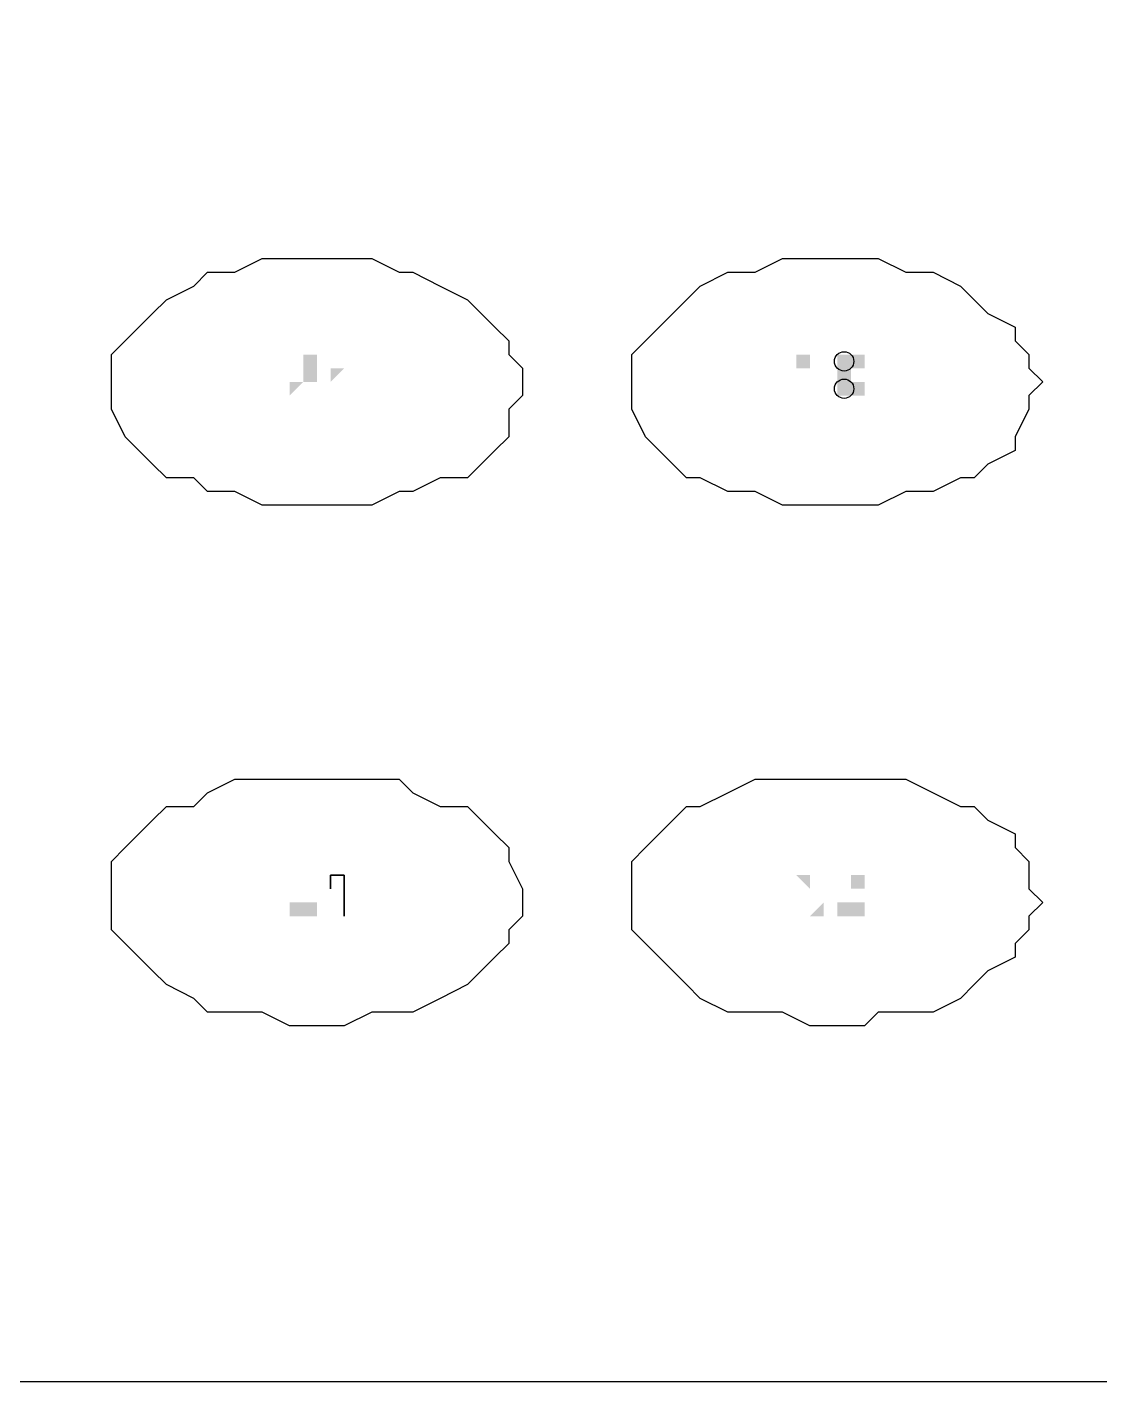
# Model space of a CAD drawing. Header units: millimetres. Extents: x -24 to 24, y -4.4 to 3.5.
# Drawn here: x 14.912 to 15.955, y -4.446 to -3.129 of the extents above; entities that cross this region are included whole.
import ezdxf

# ---------------------------------------------------------------- set-up
doc = ezdxf.new("R2010")
doc.units = ezdxf.units.MM

msp = doc.modelspace()

# ---------------------------------------------------------------- hatches: boundary and pattern name
for points in [[(15.1937, -3.4873), (15.1671, -3.4873), (15.1671, -3.4873), (15.1671, -3.4873), (15.1671, -3.4873), (15.1671, -3.4873), (15.1671, -3.4873), (15.1671, -3.4873), (15.1671, -3.4873), (15.1671, -3.4873), (15.1671, -3.4873), (15.1671, -3.4873), (15.1671, -3.4873), (15.1671, -3.4873), (15.1671, -3.4873), (15.1671, -3.4873), (15.1671, -3.4873), (15.1671, -3.4873), (15.1671, -3.4873), (15.1671, -3.4873), (15.1671, -3.4873), (15.1671, -3.4873), (15.1671, -3.474), (15.1671, -3.474), (15.1671, -3.474), (15.1671, -3.474), (15.1671, -3.474), (15.1671, -3.474), (15.1671, -3.474), (15.1671, -3.474), (15.1671, -3.474), (15.1671, -3.474), (15.1671, -3.474), (15.1671, -3.474), (15.1671, -3.474), (15.1671, -3.474), (15.1804, -3.474), (15.1804, -3.474), (15.1804, -3.474), (15.1804, -3.474), (15.1804, -3.474), (15.1804, -3.474), (15.1804, -3.474), (15.1804, -3.474), (15.1804, -3.474), (15.1804, -3.474), (15.1804, -3.474), (15.1804, -3.474), (15.1804, -3.474), (15.1804, -3.474), (15.1804, -3.474), (15.1804, -3.474), (15.1804, -3.474), (15.1804, -3.474), (15.1804, -3.4607), (15.1804, -3.4607), (15.1804, -3.4607), (15.1804, -3.4607), (15.1804, -3.4607), (15.1804, -3.4607), (15.1804, -3.4607), (15.1804, -3.4607), (15.1804, -3.4607), (15.1804, -3.4607), (15.1804, -3.4607), (15.1804, -3.4607), (15.1804, -3.4607), (15.1804, -3.4607), (15.1804, -3.4607), (15.1804, -3.4607), (15.1804, -3.4607), (15.1804, -3.4607), (15.1804, -3.4607), (15.1804, -3.4607), (15.1804, -3.4607), (15.1804, -3.4607), (15.1804, -3.4607), (15.1804, -3.4607), (15.1804, -3.4607), (15.1804, -3.4607), (15.1804, -3.4607), (15.1804, -3.4607), (15.1804, -3.4607), (15.1804, -3.4474), (15.1804, -3.4474), (15.1804, -3.4474), (15.1804, -3.4474), (15.1804, -3.4474), (15.1804, -3.4474), (15.1804, -3.4474), (15.1804, -3.4474), (15.1804, -3.4474), (15.1804, -3.4474), (15.1804, -3.4474), (15.1804, -3.4474), (15.1804, -3.4474), (15.1804, -3.4474), (15.1804, -3.4474), (15.1804, -3.4474), (15.1671, -3.4474), (15.1671, -3.4474), (15.1671, -3.4474), (15.1671, -3.4474), (15.1671, -3.4474), (15.1671, -3.4607), (15.1671, -3.4607), (15.1671, -3.4607), (15.1671, -3.4607), (15.1671, -3.4607), (15.1671, -3.4607), (15.1671, -3.4607), (15.1671, -3.4607), (15.1671, -3.4607), (15.1671, -3.4607), (15.1671, -3.4607), (15.1671, -3.4607), (15.1671, -3.4607), (15.1671, -3.4607), (15.1671, -3.4607), (15.1671, -3.4607), (15.1671, -3.4607), (15.1671, -3.4607), (15.1671, -3.4607), (15.1671, -3.4607), (15.1671, -3.4607), (15.1671, -3.4607), (15.1671, -3.4607), (15.1671, -3.4607), (15.1671, -3.4607), (15.1671, -3.4474), (15.1671, -3.4474), (15.1671, -3.4474), (15.1671, -3.4474), (15.1671, -3.4474), (15.1671, -3.4474), (15.1671, -3.4474), (15.1671, -3.4474), (15.1671, -3.4474), (15.1671, -3.4474), (15.1671, -3.4474), (15.1671, -3.4474), (15.1671, -3.4474), (15.1671, -3.4474), (15.1671, -3.4474), (15.1671, -3.4474), (15.1671, -3.4474), (15.1671, -3.4474), (15.1671, -3.4474), (15.1804, -3.4474), (15.1804, -3.4474), (15.1804, -3.4474), (15.1804, -3.4474), (15.1804, -3.4474), (15.1804, -3.4474), (15.1804, -3.4474), (15.1804, -3.4474), (15.1804, -3.4474), (15.1804, -3.4474), (15.1804, -3.4474), (15.1804, -3.4474), (15.1804, -3.4474), (15.1804, -3.4474), (15.1804, -3.4474), (15.1804, -3.4474), (15.1804, -3.4474), (15.1804, -3.4474), (15.1804, -3.4474), (15.1804, -3.4474), (15.1804, -3.4474), (15.1804, -3.4474), (15.1804, -3.4474), (15.1804, -3.4474), (15.1804, -3.4474), (15.1804, -3.4474), (15.1937, -3.4474), (15.1937, -3.4474), (15.1937, -3.4474), (15.1937, -3.4474), (15.1937, -3.4474), (15.1937, -3.4607), (15.1937, -3.4607), (15.1937, -3.4607), (15.1937, -3.4607), (15.1937, -3.4607), (15.1937, -3.4607), (15.1937, -3.4607), (15.1937, -3.4607), (15.1937, -3.4607), (15.1937, -3.4607), (15.1937, -3.4607), (15.1937, -3.4607), (15.1937, -3.4607), (15.1937, -3.4607), (15.1937, -3.4607), (15.1937, -3.4607), (15.1937, -3.4607), (15.1937, -3.4607), (15.1937, -3.4607), (15.1937, -3.4607), (15.1937, -3.4607), (15.1937, -3.4607), (15.1937, -3.4607), (15.1937, -3.4607), (15.1937, -3.4607), (15.1937, -3.474), (15.1937, -3.474), (15.1937, -3.474), (15.1804, -3.474), (15.1804, -3.474), (15.1804, -3.474), (15.1804, -3.474), (15.1804, -3.474), (15.1804, -3.474), (15.1804, -3.474), (15.1804, -3.474), (15.1804, -3.474), (15.1804, -3.474), (15.1804, -3.474), (15.1804, -3.474), (15.1804, -3.474), (15.1804, -3.474), (15.1804, -3.474), (15.1804, -3.474), (15.1804, -3.474), (15.1804, -3.474), (15.1804, -3.474), (15.1804, -3.474), (15.1804, -3.474), (15.1804, -3.474), (15.1804, -3.474), (15.1804, -3.474), (15.1804, -3.474), (15.1804, -3.474), (15.1804, -3.474), (15.1804, -3.474), (15.1804, -3.474), (15.1804, -3.474), (15.1671, -3.4873), (15.1671, -3.4873), (15.1671, -3.4873), (15.1671, -3.4873), (15.1671, -3.4873), (15.1671, -3.4873), (15.1671, -3.4873), (15.1671, -3.4873), (15.1671, -3.4873), (15.1671, -3.4873), (15.1671, -3.4873), (15.1671, -3.4873), (15.1937, -3.4873)], [(15.2203, -3.4474), (15.2203, -3.4474), (15.2203, -3.4474), (15.2203, -3.4474), (15.2203, -3.4607), (15.2203, -3.4607), (15.2203, -3.4607), (15.2203, -3.4607), (15.2203, -3.4607), (15.2203, -3.4607), (15.2203, -3.4607), (15.2203, -3.4607), (15.2203, -3.4607), (15.2203, -3.4607), (15.2203, -3.4607), (15.2203, -3.4607), (15.2203, -3.4607), (15.2203, -3.4607), (15.2203, -3.4607), (15.2203, -3.4607), (15.2203, -3.4607), (15.2203, -3.4607), (15.2203, -3.4607), (15.2203, -3.4607), (15.2203, -3.4607), (15.2203, -3.4607), (15.2203, -3.4607), (15.2203, -3.4607), (15.2203, -3.4607), (15.2203, -3.4607), (15.2203, -3.4607), (15.207, -3.474), (15.207, -3.474), (15.207, -3.474), (15.207, -3.474), (15.207, -3.474), (15.207, -3.474), (15.207, -3.474), (15.207, -3.474), (15.207, -3.474), (15.207, -3.474), (15.207, -3.474), (15.207, -3.474), (15.207, -3.474), (15.207, -3.474), (15.207, -3.474), (15.207, -3.474), (15.207, -3.474), (15.207, -3.474), (15.207, -3.474), (15.207, -3.474), (15.207, -3.474), (15.207, -3.474), (15.207, -3.474), (15.207, -3.474), (15.207, -3.4873), (15.207, -3.4873), (15.207, -3.4873), (15.207, -3.4873), (15.207, -3.4873), (15.207, -3.4873), (15.207, -3.4873), (15.207, -3.4873), (15.207, -3.4873), (15.207, -3.4873), (15.207, -3.4873), (15.207, -3.4873), (15.207, -3.4873), (15.207, -3.4873), (15.207, -3.4873), (15.207, -3.4873), (15.207, -3.4873), (15.207, -3.4873), (15.207, -3.4873), (15.207, -3.4873), (15.207, -3.4873), (15.207, -3.4873), (15.207, -3.4873), (15.207, -3.4873), (15.207, -3.4873), (15.207, -3.4873), (15.207, -3.4873), (15.207, -3.4873), (15.207, -3.4873), (15.207, -3.4873), (15.207, -3.4873), (15.207, -3.4873), (15.207, -3.4873), (15.207, -3.4873), (15.207, -3.4873), (15.207, -3.474), (15.207, -3.474), (15.207, -3.474), (15.207, -3.474), (15.207, -3.474), (15.207, -3.474), (15.207, -3.474), (15.207, -3.474), (15.207, -3.474), (15.207, -3.474), (15.207, -3.474), (15.207, -3.474), (15.207, -3.474), (15.207, -3.474), (15.207, -3.474), (15.207, -3.474), (15.207, -3.474), (15.207, -3.474), (15.207, -3.474), (15.207, -3.474), (15.207, -3.474), (15.207, -3.474), (15.207, -3.4607), (15.207, -3.4607), (15.207, -3.4607), (15.207, -3.4607), (15.207, -3.4607), (15.207, -3.4607), (15.207, -3.4607), (15.207, -3.4607), (15.207, -3.4607), (15.207, -3.4607), (15.207, -3.4607), (15.207, -3.4607), (15.207, -3.4607), (15.207, -3.4607), (15.207, -3.4607), (15.207, -3.4607), (15.207, -3.4607), (15.207, -3.4607), (15.207, -3.4607), (15.2203, -3.4607), (15.2203, -3.4607), (15.2203, -3.4607), (15.2203, -3.4607), (15.2203, -3.4607), (15.2203, -3.4607), (15.2203, -3.4607), (15.2203, -3.4607), (15.2203, -3.4474), (15.2203, -3.4474), (15.1937, -3.4474), (15.1937, -3.4474), (15.2203, -3.4474)], [(15.6862, -3.4873), (15.6596, -3.4873), (15.6596, -3.4873), (15.6596, -3.4873), (15.6596, -3.4873), (15.6596, -3.4873), (15.6596, -3.4873), (15.6596, -3.4873), (15.6596, -3.4873), (15.6596, -3.4873), (15.6596, -3.4873), (15.6596, -3.4873), (15.6596, -3.4873), (15.6596, -3.4873), (15.6596, -3.4873), (15.6596, -3.4873), (15.6596, -3.4873), (15.6596, -3.4873), (15.6596, -3.4873), (15.6729, -3.4873), (15.6729, -3.4873), (15.6729, -3.4873), (15.6729, -3.474), (15.6729, -3.474), (15.6729, -3.474), (15.6729, -3.474), (15.6729, -3.474), (15.6729, -3.474), (15.6729, -3.474), (15.6729, -3.474), (15.6729, -3.474), (15.6729, -3.474), (15.6729, -3.474), (15.6729, -3.474), (15.6729, -3.474), (15.6729, -3.474), (15.6729, -3.474), (15.6729, -3.474), (15.6729, -3.474), (15.6729, -3.474), (15.6729, -3.474), (15.6729, -3.474), (15.6729, -3.474), (15.6729, -3.474), (15.6729, -3.474), (15.6729, -3.474), (15.6729, -3.474), (15.6729, -3.474), (15.6729, -3.474), (15.6862, -3.474), (15.6862, -3.474), (15.6862, -3.474), (15.6862, -3.474), (15.6862, -3.474), (15.6862, -3.4607), (15.6862, -3.4607), (15.6862, -3.4607), (15.6862, -3.4607), (15.6862, -3.4607), (15.6862, -3.4607), (15.6862, -3.4607), (15.6862, -3.4607), (15.6862, -3.4607), (15.6862, -3.4607), (15.6862, -3.4607), (15.6862, -3.4607), (15.6862, -3.4607), (15.6862, -3.4607), (15.6862, -3.4607), (15.6862, -3.4607), (15.6862, -3.4607), (15.6862, -3.4607), (15.6862, -3.4607), (15.6862, -3.4607), (15.6862, -3.4607), (15.6862, -3.4607), (15.6862, -3.4607), (15.6862, -3.4607), (15.6862, -3.4607), (15.6862, -3.4607), (15.6862, -3.4607), (15.6862, -3.4607), (15.6862, -3.4607), (15.6862, -3.4474), (15.6862, -3.4474), (15.6862, -3.4474), (15.6862, -3.4474), (15.6862, -3.4474), (15.6862, -3.4474), (15.6862, -3.4474), (15.6729, -3.4474), (15.6729, -3.4474), (15.6729, -3.4474), (15.6729, -3.4474), (15.6729, -3.4474), (15.6729, -3.4474), (15.6729, -3.4474), (15.6729, -3.4474), (15.6729, -3.4474), (15.6729, -3.4474), (15.6729, -3.4474), (15.6729, -3.4474), (15.6729, -3.4474), (15.6729, -3.4474), (15.6729, -3.4607), (15.6729, -3.4607), (15.6729, -3.4607), (15.6729, -3.4607), (15.6729, -3.4607), (15.6729, -3.4607), (15.6729, -3.4607), (15.6729, -3.4607), (15.6729, -3.4607), (15.6729, -3.4607), (15.6729, -3.4607), (15.6729, -3.4607), (15.6729, -3.4607), (15.6729, -3.4607), (15.6596, -3.4607), (15.6596, -3.4607), (15.6596, -3.4607), (15.6596, -3.4607), (15.6596, -3.4607), (15.6596, -3.4607), (15.6596, -3.4607), (15.6596, -3.4607), (15.6596, -3.4607), (15.6596, -3.4607), (15.6596, -3.4607), (15.6596, -3.4474), (15.6596, -3.4474), (15.6729, -3.4474), (15.6729, -3.4474), (15.6729, -3.4474), (15.6729, -3.4474), (15.6729, -3.4474), (15.6729, -3.4474), (15.6729, -3.4474), (15.6729, -3.4474), (15.6729, -3.4474), (15.6729, -3.4474), (15.6729, -3.4474), (15.6729, -3.4474), (15.6729, -3.4474), (15.6729, -3.4474), (15.6729, -3.4474), (15.6729, -3.4474), (15.6729, -3.4474), (15.6729, -3.4474), (15.6729, -3.4474), (15.6729, -3.4474), (15.6729, -3.4474), (15.6729, -3.4474), (15.6729, -3.4474), (15.6729, -3.4474), (15.6729, -3.4474), (15.6729, -3.4474), (15.6729, -3.4474), (15.6862, -3.4474), (15.6862, -3.4474), (15.6862, -3.4474), (15.6862, -3.4474), (15.6862, -3.4474), (15.6862, -3.4474), (15.6862, -3.4474), (15.6862, -3.4474), (15.6862, -3.4474), (15.6862, -3.4474), (15.6862, -3.4474), (15.6862, -3.4474), (15.6862, -3.4474), (15.6862, -3.4474), (15.6862, -3.4474), (15.6862, -3.4474), (15.6862, -3.4474), (15.6862, -3.4474), (15.6862, -3.4474), (15.6862, -3.4474), (15.6862, -3.4474), (15.6862, -3.4607), (15.6862, -3.4607), (15.6862, -3.4607), (15.6862, -3.4607), (15.6862, -3.4607), (15.6862, -3.4607), (15.6862, -3.4607), (15.6862, -3.4607), (15.6862, -3.4607), (15.6862, -3.4607), (15.6862, -3.4607), (15.6862, -3.4607), (15.6862, -3.4607), (15.6862, -3.4607), (15.6862, -3.4607), (15.6862, -3.4607), (15.6862, -3.4607), (15.6862, -3.4607), (15.6862, -3.4607), (15.6862, -3.4607), (15.6862, -3.4607), (15.6862, -3.4607), (15.6862, -3.4607), (15.6862, -3.4607), (15.6862, -3.4607), (15.6862, -3.474), (15.6862, -3.474), (15.6862, -3.474), (15.6862, -3.474), (15.6862, -3.474), (15.6862, -3.474), (15.6862, -3.474), (15.6862, -3.474), (15.6862, -3.474), (15.6862, -3.474), (15.6862, -3.474), (15.6862, -3.474), (15.6862, -3.474), (15.6862, -3.474), (15.6862, -3.474), (15.6862, -3.474), (15.6862, -3.474), (15.6862, -3.474), (15.6862, -3.474), (15.6862, -3.474), (15.6862, -3.474), (15.6862, -3.474), (15.6862, -3.474), (15.6729, -3.474), (15.6729, -3.474), (15.6729, -3.474), (15.6729, -3.474), (15.6729, -3.474), (15.6729, -3.474), (15.6729, -3.474), (15.6729, -3.474), (15.6729, -3.474), (15.6729, -3.474), (15.6729, -3.4873), (15.6729, -3.4873), (15.6729, -3.4873), (15.6729, -3.4873), (15.6729, -3.4873), (15.6729, -3.4873), (15.6729, -3.4873), (15.6729, -3.4873), (15.6729, -3.4873), (15.6729, -3.4873), (15.6729, -3.4873), (15.6729, -3.4873), (15.6862, -3.4873)], [(15.7128, -3.474), (15.7128, -3.474), (15.7128, -3.474), (15.7128, -3.474), (15.7128, -3.474), (15.7128, -3.474), (15.7128, -3.474), (15.7261, -3.474), (15.7261, -3.474), (15.7261, -3.474), (15.7261, -3.474), (15.7261, -3.474), (15.7261, -3.474), (15.7261, -3.474), (15.7261, -3.474), (15.7261, -3.474), (15.7261, -3.474), (15.7261, -3.474), (15.7261, -3.474), (15.7261, -3.474), (15.7261, -3.474), (15.7261, -3.474), (15.7261, -3.474), (15.7261, -3.474), (15.7261, -3.474), (15.7261, -3.474), (15.7261, -3.474), (15.7261, -3.474), (15.7261, -3.474), (15.7261, -3.474), (15.7261, -3.474), (15.7261, -3.474), (15.7261, -3.4873), (15.7261, -3.4873), (15.7261, -3.4873), (15.7261, -3.4873), (15.7261, -3.4873), (15.7261, -3.4873), (15.7261, -3.4873), (15.7261, -3.4873), (15.7261, -3.4873), (15.7261, -3.4873), (15.7261, -3.4873), (15.7261, -3.4873), (15.7261, -3.4873), (15.7261, -3.4873), (15.7261, -3.4873), (15.7128, -3.4873), (15.7128, -3.4873), (15.7128, -3.4873), (15.7128, -3.4873), (15.7128, -3.4873), (15.7128, -3.4873), (15.7128, -3.4873), (15.7128, -3.4873), (15.7128, -3.4873), (15.7128, -3.4873), (15.7128, -3.4873), (15.7128, -3.4873), (15.7128, -3.4873), (15.7128, -3.4873), (15.7128, -3.4873), (15.7128, -3.4873), (15.7128, -3.4873), (15.7128, -3.4873), (15.7128, -3.4873), (15.7128, -3.4873), (15.7128, -3.4873), (15.7128, -3.4873), (15.7128, -3.4873), (15.7128, -3.4873), (15.6995, -3.4873), (15.6995, -3.4873), (15.6995, -3.4873), (15.6995, -3.4873), (15.6995, -3.4873), (15.6995, -3.4873), (15.6995, -3.4873), (15.6995, -3.4873), (15.6995, -3.4873), (15.6995, -3.4873), (15.6995, -3.4873), (15.6995, -3.4873), (15.6995, -3.4873), (15.6995, -3.4873), (15.6995, -3.4873), (15.6995, -3.4873), (15.6995, -3.4873), (15.6995, -3.4873), (15.6995, -3.4873), (15.6995, -3.4873), (15.6995, -3.4873), (15.6995, -3.4873), (15.6995, -3.4873), (15.6995, -3.4873), (15.6995, -3.4873), (15.6995, -3.4873), (15.6995, -3.474), (15.6995, -3.474), (15.6995, -3.474), (15.6995, -3.474), (15.6995, -3.474), (15.6995, -3.474), (15.6995, -3.474), (15.6995, -3.474), (15.6995, -3.474), (15.6995, -3.474), (15.6995, -3.474), (15.6995, -3.474), (15.6995, -3.474), (15.6995, -3.474), (15.6995, -3.474), (15.6995, -3.474), (15.6995, -3.474), (15.6995, -3.474), (15.6995, -3.474), (15.6995, -3.474), (15.6995, -3.474), (15.6995, -3.474), (15.6995, -3.474), (15.6995, -3.474), (15.6995, -3.474), (15.6995, -3.474), (15.6995, -3.474), (15.6995, -3.474), (15.6995, -3.474), (15.6995, -3.474), (15.6995, -3.474), (15.6995, -3.4607), (15.6995, -3.4607), (15.6995, -3.4607), (15.6995, -3.4607), (15.6995, -3.4607), (15.6995, -3.4607), (15.6995, -3.4607), (15.6995, -3.4607), (15.6995, -3.4607), (15.6995, -3.4607), (15.6995, -3.4607), (15.6995, -3.4607), (15.6995, -3.4607), (15.6995, -3.4607), (15.6995, -3.4607), (15.6995, -3.4607), (15.6995, -3.4607), (15.6995, -3.4607), (15.6995, -3.4607), (15.6995, -3.4607), (15.6995, -3.4607), (15.6995, -3.4607), (15.6995, -3.4607), (15.6995, -3.4607), (15.6995, -3.4607), (15.6995, -3.4607), (15.6995, -3.4607), (15.6995, -3.4607), (15.6995, -3.4607), (15.6995, -3.4607), (15.6995, -3.4474), (15.6995, -3.4474), (15.6995, -3.4474), (15.6995, -3.4474), (15.6995, -3.4474), (15.6995, -3.4474), (15.6995, -3.4474), (15.6995, -3.4474), (15.6995, -3.4474), (15.6995, -3.4474), (15.6995, -3.4474), (15.6995, -3.4474), (15.6995, -3.4474), (15.6995, -3.4474), (15.6995, -3.4474), (15.6995, -3.4474), (15.6995, -3.4474), (15.6995, -3.4474), (15.7128, -3.4474), (15.7128, -3.4474), (15.7128, -3.4474), (15.7128, -3.4474), (15.7128, -3.4474), (15.7128, -3.4474), (15.7128, -3.4474), (15.7128, -3.4474), (15.7128, -3.4474), (15.7128, -3.4474), (15.7128, -3.4474), (15.7128, -3.4474), (15.7128, -3.4474), (15.7128, -3.4474), (15.7128, -3.4474), (15.7128, -3.4474), (15.7128, -3.4474), (15.7128, -3.4474), (15.7128, -3.4474), (15.7128, -3.4474), (15.7128, -3.4474), (15.7128, -3.4474), (15.7128, -3.4474), (15.7128, -3.4474), (15.7128, -3.4474), (15.7261, -3.4474), (15.7261, -3.4474), (15.7261, -3.4474), (15.7261, -3.4474), (15.7261, -3.4474), (15.7261, -3.4607), (15.7261, -3.4607), (15.7261, -3.4607), (15.7261, -3.4607), (15.7261, -3.4607), (15.7261, -3.4607), (15.7261, -3.4607), (15.7261, -3.4607), (15.7261, -3.4607), (15.7261, -3.4607), (15.7261, -3.4607), (15.7261, -3.4607), (15.7261, -3.4607), (15.7261, -3.4607), (15.7261, -3.4607), (15.7261, -3.4607), (15.7261, -3.4607), (15.7261, -3.4607), (15.7261, -3.4607), (15.7261, -3.4607), (15.7261, -3.4607), (15.7261, -3.4607), (15.7261, -3.4607), (15.7128, -3.4607), (15.7128, -3.4607), (15.7128, -3.4607), (15.7128, -3.4607), (15.7128, -3.4607), (15.7128, -3.4607), (15.7128, -3.4607), (15.7128, -3.4607)], [(15.1804, -3.9665), (15.1937, -3.9665), (15.1937, -3.9665), (15.1937, -3.9665), (15.1937, -3.9665), (15.1937, -3.9665), (15.1937, -3.9665), (15.1937, -3.9665), (15.1937, -3.9665), (15.1937, -3.9665), (15.1937, -3.9665), (15.1937, -3.9665), (15.1937, -3.9665), (15.1937, -3.9665), (15.1937, -3.9665), (15.1937, -3.9665), (15.1937, -3.9665), (15.1937, -3.9798), (15.1937, -3.9798), (15.1937, -3.9798), (15.1937, -3.9798), (15.1937, -3.9798), (15.1937, -3.9798), (15.1937, -3.9798), (15.1937, -3.9798), (15.1937, -3.9798), (15.1937, -3.9798), (15.1937, -3.9798), (15.1937, -3.9798), (15.1937, -3.9798), (15.1937, -3.9798), (15.1937, -3.9798), (15.1937, -3.9798), (15.1937, -3.9798), (15.1937, -3.9798), (15.1937, -3.9798), (15.1937, -3.9798), (15.1937, -3.9798), (15.1937, -3.9798), (15.1937, -3.9798), (15.1937, -3.9798), (15.1937, -3.9798), (15.1937, -3.9931), (15.1937, -3.9931), (15.1937, -3.9931), (15.1937, -3.9931), (15.1937, -3.9931), (15.1937, -3.9931), (15.1937, -3.9931), (15.1937, -3.9931), (15.1937, -3.9931), (15.1937, -3.9931), (15.1804, -3.9931), (15.1804, -3.9931), (15.1804, -3.9931), (15.1804, -3.9931), (15.1804, -3.9931), (15.1804, -3.9931), (15.1804, -3.9931), (15.1804, -3.9931), (15.1804, -3.9931), (15.1804, -3.9931), (15.1804, -3.9931), (15.1804, -3.9931), (15.1804, -3.9931), (15.1804, -3.9931), (15.1804, -3.9931), (15.1804, -3.9931), (15.1804, -3.9931), (15.1804, -3.9931), (15.1804, -3.9931), (15.1804, -3.9931), (15.1804, -3.9931), (15.1804, -3.9931), (15.1804, -3.9931), (15.1671, -3.9931), (15.1671, -3.9931), (15.1671, -3.9931), (15.1671, -3.9931), (15.1671, -3.9931), (15.1671, -3.9931), (15.1671, -3.9931), (15.1671, -3.9931), (15.1671, -3.9931), (15.1671, -3.9931), (15.1671, -3.9798), (15.1671, -3.9798), (15.1671, -3.9798), (15.1671, -3.9798), (15.1671, -3.9798), (15.1671, -3.9798), (15.1671, -3.9798), (15.1671, -3.9798), (15.1671, -3.9798), (15.1671, -3.9798), (15.1671, -3.9798), (15.1671, -3.9798), (15.1671, -3.9798), (15.1671, -3.9798), (15.1671, -3.9798), (15.1671, -3.9798), (15.1671, -3.9798), (15.1671, -3.9798), (15.1671, -3.9798), (15.1671, -3.9798), (15.1671, -3.9798), (15.1671, -3.9798), (15.1804, -3.9798), (15.1804, -3.9798), (15.1804, -3.9798), (15.1804, -3.9798), (15.1804, -3.9798), (15.1804, -3.9798), (15.1804, -3.9798), (15.1804, -3.9798), (15.1804, -3.9798), (15.1804, -3.9798), (15.1804, -3.9931), (15.1804, -3.9931), (15.1804, -3.9931), (15.1804, -3.9931), (15.1804, -3.9931), (15.1804, -3.9931), (15.1804, -3.9931), (15.1804, -3.9931), (15.1804, -3.9931), (15.1804, -3.9931), (15.1804, -3.9798), (15.1804, -3.9798), (15.1804, -3.9798), (15.1804, -3.9798), (15.1804, -3.9798), (15.1804, -3.9798), (15.1804, -3.9798), (15.1804, -3.9798), (15.1804, -3.9798), (15.1937, -3.9798), (15.1937, -3.9798), (15.1937, -3.9798), (15.1937, -3.9798), (15.1937, -3.9798), (15.1937, -3.9798), (15.1937, -3.9798), (15.1937, -3.9798), (15.1937, -3.9798), (15.1937, -3.9798), (15.1937, -3.9798), (15.1937, -3.9798), (15.1937, -3.9798), (15.1937, -3.9798), (15.1937, -3.9798), (15.1937, -3.9798), (15.1937, -3.9798), (15.1937, -3.9798), (15.1937, -3.9798), (15.1937, -3.9798), (15.1937, -3.9665), (15.1804, -3.9665), (15.1804, -3.9665), (15.1804, -3.9665), (15.1804, -3.9665), (15.1804, -3.9665), (15.1804, -3.9665), (15.1804, -3.9665), (15.1804, -3.9665), (15.1804, -3.9665), (15.1804, -3.9665), (15.1804, -3.9665), (15.1804, -3.9665), (15.1804, -3.9665), (15.1804, -3.9665), (15.1804, -3.9665), (15.1804, -3.9665), (15.1804, -3.9665), (15.1804, -3.9665), (15.1804, -3.9665), (15.1804, -3.9665), (15.1804, -3.9665), (15.1804, -3.9665), (15.1804, -3.9665), (15.1804, -3.9665), (15.1804, -3.9665), (15.1804, -3.9665), (15.1804, -3.9665), (15.1804, -3.9665), (15.1804, -3.9665), (15.1804, -3.9665), (15.1804, -3.9665), (15.1804, -3.9665), (15.1804, -3.9665), (15.1804, -3.9665), (15.1804, -3.9665), (15.1804, -3.9665), (15.1804, -3.9665), (15.1804, -3.9665), (15.1804, -3.9665), (15.1804, -3.9665), (15.1804, -3.9665), (15.1804, -3.9665), (15.1937, -3.9665), (15.1937, -3.9665), (15.1937, -3.9532), (15.1937, -3.9532), (15.1937, -3.9532), (15.1937, -3.9532), (15.1804, -3.9532), (15.1804, -3.9532), (15.1804, -3.9532), (15.1804, -3.9532), (15.1804, -3.9532), (15.1804, -3.9532), (15.1804, -3.9532), (15.1804, -3.9532), (15.1804, -3.9532), (15.1804, -3.9532), (15.1804, -3.9532), (15.1804, -3.9532), (15.1804, -3.9532), (15.1804, -3.9532), (15.1804, -3.9532), (15.1804, -3.9532), (15.1804, -3.9532), (15.1804, -3.9532), (15.1804, -3.9532), (15.1804, -3.9532), (15.1804, -3.9532), (15.1804, -3.9532), (15.1804, -3.9532), (15.1804, -3.9532), (15.1804, -3.9532), (15.1804, -3.9532), (15.1804, -3.9532), (15.1804, -3.9532), (15.1804, -3.9532), (15.1804, -3.9532), (15.1804, -3.9532), (15.1804, -3.9532), (15.1671, -3.9532), (15.1671, -3.9532), (15.1671, -3.9532), (15.1671, -3.9532), (15.1671, -3.9532), (15.1671, -3.9665), (15.1671, -3.9532), (15.1671, -3.9532), (15.1671, -3.9532), (15.1671, -3.9532), (15.1671, -3.9532), (15.1671, -3.9532), (15.1671, -3.9532), (15.1671, -3.9532), (15.1671, -3.9532), (15.1671, -3.9532), (15.1671, -3.9532), (15.1671, -3.9532), (15.1671, -3.9532), (15.1671, -3.9532), (15.1671, -3.9532), (15.1671, -3.9532), (15.1671, -3.9532), (15.1671, -3.9532), (15.1671, -3.9532), (15.1671, -3.9532), (15.1671, -3.9532), (15.1804, -3.9532), (15.1804, -3.9532), (15.1804, -3.9532), (15.1804, -3.9532), (15.1804, -3.9532), (15.1804, -3.9532), (15.1804, -3.9532), (15.1804, -3.9532), (15.1804, -3.9532), (15.1804, -3.9532), (15.1804, -3.9532), (15.1804, -3.9532), (15.1804, -3.9532), (15.1804, -3.9532), (15.1804, -3.9532), (15.1804, -3.9532), (15.1804, -3.9532), (15.1804, -3.9532), (15.1804, -3.9532), (15.1804, -3.9532), (15.1804, -3.9532), (15.1804, -3.9532), (15.1804, -3.9532), (15.1804, -3.9532), (15.1804, -3.9532), (15.1937, -3.9532), (15.1937, -3.9532), (15.1937, -3.9532), (15.1937, -3.9532), (15.1937, -3.9532), (15.1937, -3.9532), (15.1937, -3.9532), (15.1937, -3.9532), (15.1937, -3.9532), (15.1937, -3.9532), (15.1937, -3.9532), (15.1937, -3.9532), (15.1937, -3.9532), (15.1937, -3.9532), (15.1937, -3.9532), (15.1937, -3.9532), (15.1937, -3.9532), (15.1937, -3.9532), (15.1937, -3.9532), (15.1937, -3.9532), (15.1937, -3.9532), (15.1937, -3.9532), (15.1937, -3.9665), (15.1937, -3.9665), (15.1937, -3.9665), (15.1937, -3.9665), (15.1937, -3.9665), (15.1937, -3.9665), (15.1937, -3.9665), (15.1937, -3.9665), (15.1937, -3.9665), (15.1937, -3.9665), (15.1937, -3.9665), (15.1937, -3.9665), (15.1937, -3.9665), (15.1937, -3.9665), (15.1937, -3.9665), (15.1937, -3.9665), (15.1937, -3.9665), (15.1804, -3.9665), (15.1804, -3.9665)], [(15.6862, -3.9665), (15.6862, -3.9665), (15.6862, -3.9665), (15.6862, -3.9665), (15.6862, -3.9665), (15.6862, -3.9665), (15.6862, -3.9665), (15.6862, -3.9665), (15.6862, -3.9665), (15.6862, -3.9665), (15.6862, -3.9665), (15.6862, -3.9665), (15.6862, -3.9665), (15.6862, -3.9665), (15.6862, -3.9665), (15.6862, -3.9665), (15.6862, -3.9665), (15.6862, -3.9798), (15.6862, -3.9798), (15.6862, -3.9798), (15.6862, -3.9798), (15.6862, -3.9798), (15.6862, -3.9798), (15.6862, -3.9798), (15.6862, -3.9798), (15.6862, -3.9798), (15.6862, -3.9798), (15.6862, -3.9798), (15.6862, -3.9798), (15.6862, -3.9798), (15.6862, -3.9798), (15.6862, -3.9798), (15.6862, -3.9798), (15.6862, -3.9798), (15.6862, -3.9798), (15.6862, -3.9798), (15.6862, -3.9798), (15.6862, -3.9798), (15.6862, -3.9798), (15.6862, -3.9798), (15.6862, -3.9798), (15.6862, -3.9798), (15.6862, -3.9931), (15.6862, -3.9931), (15.6862, -3.9931), (15.6862, -3.9931), (15.6862, -3.9931), (15.6862, -3.9931), (15.6862, -3.9931), (15.6862, -3.9931), (15.6862, -3.9931), (15.6862, -3.9931), (15.6862, -3.9931), (15.6862, -3.9931), (15.6862, -3.9931), (15.6862, -3.9931), (15.6862, -3.9931), (15.6862, -3.9931), (15.6862, -3.9931), (15.6729, -3.9931), (15.6729, -3.9931), (15.6729, -3.9931), (15.6729, -3.9931), (15.6729, -3.9931), (15.6729, -3.9931), (15.6729, -3.9931), (15.6729, -3.9931), (15.6729, -3.9931), (15.6729, -3.9931), (15.6729, -3.9931), (15.6729, -3.9931), (15.6729, -3.9931), (15.6729, -3.9931), (15.6729, -3.9931), (15.6729, -3.9931), (15.6729, -3.9931), (15.6729, -3.9931), (15.6729, -3.9931), (15.6729, -3.9931), (15.6729, -3.9931), (15.6729, -3.9931), (15.6729, -3.9931), (15.6729, -3.9931), (15.6729, -3.9931), (15.6729, -3.9931), (15.6729, -3.9798), (15.6596, -3.9798), (15.6596, -3.9798), (15.6596, -3.9798), (15.6596, -3.9798), (15.6596, -3.9798), (15.6596, -3.9798), (15.6596, -3.9798), (15.6596, -3.9798), (15.6596, -3.9798), (15.6596, -3.9798), (15.6596, -3.9798), (15.6596, -3.9798), (15.6596, -3.9798), (15.6729, -3.9798), (15.6729, -3.9798), (15.6729, -3.9798), (15.6729, -3.9798), (15.6729, -3.9798), (15.6729, -3.9798), (15.6729, -3.9798), (15.6729, -3.9798), (15.6729, -3.9798), (15.6729, -3.9798), (15.6729, -3.9798), (15.6729, -3.9798), (15.6729, -3.9798), (15.6729, -3.9798), (15.6729, -3.9798), (15.6729, -3.9798), (15.6729, -3.9798), (15.6729, -3.9798), (15.6729, -3.9931), (15.6729, -3.9931), (15.6729, -3.9931), (15.6729, -3.9931), (15.6729, -3.9931), (15.6729, -3.9931), (15.6729, -3.9931), (15.6729, -3.9931), (15.6729, -3.9931), (15.6729, -3.9931), (15.6862, -3.9798), (15.6862, -3.9798), (15.6862, -3.9798), (15.6862, -3.9798), (15.6862, -3.9798), (15.6862, -3.9798), (15.6862, -3.9798), (15.6862, -3.9798), (15.6862, -3.9798), (15.6862, -3.9798), (15.6862, -3.9798), (15.6862, -3.9798), (15.6862, -3.9798), (15.6862, -3.9798), (15.6862, -3.9798), (15.6862, -3.9798), (15.6862, -3.9798), (15.6862, -3.9798), (15.6862, -3.9798), (15.6862, -3.9798), (15.6862, -3.9798), (15.6862, -3.9798), (15.6862, -3.9798), (15.6862, -3.9798), (15.6862, -3.9798), (15.6862, -3.9798), (15.6862, -3.9798), (15.6862, -3.9798), (15.6862, -3.9798), (15.6862, -3.9665), (15.6862, -3.9665), (15.6862, -3.9665), (15.6862, -3.9665), (15.6862, -3.9665), (15.6862, -3.9665), (15.6862, -3.9665), (15.6862, -3.9665), (15.6862, -3.9665), (15.6862, -3.9665), (15.6729, -3.9665), (15.6729, -3.9665), (15.6729, -3.9665), (15.6729, -3.9665), (15.6729, -3.9665), (15.6729, -3.9665), (15.6729, -3.9665), (15.6729, -3.9665), (15.6729, -3.9665), (15.6729, -3.9665), (15.6729, -3.9665), (15.6729, -3.9665), (15.6729, -3.9665), (15.6729, -3.9665), (15.6729, -3.9665), (15.6729, -3.9665), (15.6729, -3.9665), (15.6729, -3.9665), (15.6729, -3.9665), (15.6729, -3.9665), (15.6729, -3.9665), (15.6729, -3.9665), (15.6862, -3.9665), (15.6862, -3.9665), (15.6862, -3.9665), (15.6862, -3.9665), (15.6862, -3.9665), (15.6862, -3.9665), (15.6862, -3.9665), (15.6862, -3.9665), (15.6862, -3.9665), (15.6862, -3.9665), (15.6862, -3.9665), (15.6862, -3.9665), (15.6862, -3.9665), (15.6862, -3.9532), (15.6862, -3.9532), (15.6862, -3.9532), (15.6862, -3.9532), (15.6862, -3.9532), (15.6862, -3.9532), (15.6862, -3.9532), (15.6862, -3.9532), (15.6862, -3.9532), (15.6862, -3.9532), (15.6862, -3.9532), (15.6862, -3.9532), (15.6862, -3.9532), (15.6862, -3.9532), (15.6862, -3.9532), (15.6862, -3.9532), (15.6729, -3.9532), (15.6729, -3.9532), (15.6729, -3.9532), (15.6729, -3.9532), (15.6729, -3.9532), (15.6729, -3.9532), (15.6729, -3.9532), (15.6729, -3.9532), (15.6729, -3.9532), (15.6729, -3.9532), (15.6729, -3.9532), (15.6729, -3.9532), (15.6729, -3.9532), (15.6729, -3.9532), (15.6729, -3.9532), (15.6729, -3.9532), (15.6729, -3.9532), (15.6729, -3.9532), (15.6729, -3.9532), (15.6729, -3.9532), (15.6729, -3.9532), (15.6729, -3.9532), (15.6729, -3.9532), (15.6729, -3.9532), (15.6729, -3.9532), (15.6729, -3.9665), (15.6596, -3.9532), (15.6596, -3.9532), (15.6596, -3.9532), (15.6596, -3.9532), (15.6596, -3.9532), (15.6596, -3.9532), (15.6596, -3.9532), (15.6596, -3.9532), (15.6596, -3.9532), (15.6596, -3.9532), (15.6729, -3.9532), (15.6729, -3.9532), (15.6729, -3.9532), (15.6729, -3.9532), (15.6729, -3.9532), (15.6729, -3.9532), (15.6729, -3.9532), (15.6729, -3.9532), (15.6729, -3.9532), (15.6729, -3.9532), (15.6729, -3.9532), (15.6729, -3.9532), (15.6729, -3.9532), (15.6729, -3.9532), (15.6729, -3.9532), (15.6729, -3.9532), (15.6729, -3.9532), (15.6729, -3.9532), (15.6729, -3.9532), (15.6729, -3.9532), (15.6729, -3.9532), (15.6729, -3.9532), (15.6729, -3.9532), (15.6729, -3.9532), (15.6729, -3.9532), (15.6729, -3.9532), (15.6729, -3.9532), (15.6729, -3.9532), (15.6862, -3.9532), (15.6862, -3.9532), (15.6862, -3.9532), (15.6862, -3.9532), (15.6862, -3.9532), (15.6862, -3.9532), (15.6862, -3.9532), (15.6862, -3.9532), (15.6862, -3.9532), (15.6862, -3.9532), (15.6862, -3.9532), (15.6862, -3.9532), (15.6862, -3.9532), (15.6862, -3.9532), (15.6862, -3.9532), (15.6862, -3.9532), (15.6862, -3.9532), (15.6862, -3.9532), (15.6862, -3.9532), (15.6862, -3.9532), (15.6862, -3.9532), (15.6862, -3.9532), (15.6862, -3.9532), (15.6862, -3.9532), (15.6862, -3.9532), (15.6862, -3.9532), (15.6862, -3.9532), (15.6862, -3.9532), (15.6862, -3.9532), (15.6862, -3.9532), (15.6862, -3.9665), (15.6862, -3.9665), (15.6862, -3.9665), (15.6862, -3.9665), (15.6862, -3.9665), (15.6862, -3.9665), (15.6862, -3.9665), (15.6862, -3.9665), (15.6862, -3.9665), (15.6862, -3.9665), (15.6862, -3.9665), (15.6862, -3.9665), (15.6862, -3.9665), (15.6862, -3.9665), (15.6862, -3.9665), (15.6862, -3.9665), (15.6862, -3.9665), (15.6862, -3.9665), (15.6862, -3.9665)], [(15.7261, -3.9931), (15.6995, -3.9931), (15.6995, -3.9931), (15.6995, -3.9931), (15.6995, -3.9931), (15.6995, -3.9931), (15.6995, -3.9931), (15.6995, -3.9931), (15.6995, -3.9931), (15.6995, -3.9798), (15.6995, -3.9798), (15.6995, -3.9798), (15.6995, -3.9798), (15.6995, -3.9798), (15.6995, -3.9798), (15.6995, -3.9798), (15.6995, -3.9798), (15.6995, -3.9798), (15.6995, -3.9798), (15.6995, -3.9798), (15.6995, -3.9798), (15.6995, -3.9798), (15.6995, -3.9798), (15.6995, -3.9798), (15.6995, -3.9798), (15.6995, -3.9798), (15.6995, -3.9798), (15.6995, -3.9798), (15.6995, -3.9798), (15.6995, -3.9798), (15.6995, -3.9798), (15.6995, -3.9798), (15.6995, -3.9798), (15.6995, -3.9798), (15.6995, -3.9798), (15.6995, -3.9798), (15.7128, -3.9798), (15.7128, -3.9798), (15.7128, -3.9798), (15.7128, -3.9798), (15.7128, -3.9798), (15.7128, -3.9665), (15.7128, -3.9665), (15.7128, -3.9665), (15.7128, -3.9665), (15.7128, -3.9665), (15.7128, -3.9665), (15.7128, -3.9665), (15.7128, -3.9665), (15.7128, -3.9665), (15.7128, -3.9665), (15.7128, -3.9665), (15.7128, -3.9665), (15.7128, -3.9665), (15.7128, -3.9665), (15.7128, -3.9665), (15.7128, -3.9665), (15.7128, -3.9665), (15.7128, -3.9665), (15.7128, -3.9665), (15.7128, -3.9665), (15.7128, -3.9665), (15.7128, -3.9665), (15.7128, -3.9665), (15.7128, -3.9665), (15.7128, -3.9665), (15.7128, -3.9665), (15.7128, -3.9665), (15.7128, -3.9665), (15.7128, -3.9665), (15.7128, -3.9665), (15.7128, -3.9532), (15.7128, -3.9532), (15.7128, -3.9532), (15.7128, -3.9532), (15.7128, -3.9532), (15.7128, -3.9532), (15.7128, -3.9532), (15.7128, -3.9532), (15.7128, -3.9532), (15.7128, -3.9532), (15.7128, -3.9532), (15.7128, -3.9532), (15.7128, -3.9532), (15.7128, -3.9532), (15.7128, -3.9532), (15.7128, -3.9532), (15.7128, -3.9532), (15.7128, -3.9532), (15.7128, -3.9532), (15.7128, -3.9532), (15.7128, -3.9532), (15.7128, -3.9532), (15.7128, -3.9532), (15.7128, -3.9532), (15.7128, -3.9532), (15.7128, -3.9532), (15.7128, -3.9532), (15.7128, -3.9532), (15.7128, -3.9532), (15.6995, -3.9532), (15.6995, -3.9532), (15.6995, -3.9532), (15.6995, -3.9532), (15.6995, -3.9532), (15.6995, -3.9532), (15.6995, -3.9532), (15.6995, -3.9532), (15.6995, -3.9532), (15.6995, -3.9532), (15.6995, -3.9532), (15.6995, -3.9532), (15.6995, -3.9532), (15.6995, -3.9532), (15.6995, -3.9532), (15.6995, -3.9665), (15.6995, -3.9665), (15.6995, -3.9665), (15.6995, -3.9665), (15.6995, -3.9532), (15.6995, -3.9532), (15.6995, -3.9532), (15.6995, -3.9532), (15.6995, -3.9532), (15.6995, -3.9532), (15.6995, -3.9532), (15.6995, -3.9532), (15.6995, -3.9532), (15.6995, -3.9532), (15.6995, -3.9532), (15.6995, -3.9532), (15.6995, -3.9532), (15.6995, -3.9532), (15.6995, -3.9532), (15.6995, -3.9532), (15.6995, -3.9532), (15.6995, -3.9532), (15.6995, -3.9532), (15.6995, -3.9532), (15.6995, -3.9532), (15.6995, -3.9532), (15.6995, -3.9532), (15.6995, -3.9532), (15.6995, -3.9532), (15.6995, -3.9532), (15.6995, -3.9532), (15.6995, -3.9532), (15.6995, -3.9532), (15.7128, -3.9532), (15.7128, -3.9532), (15.7128, -3.9532), (15.7128, -3.9532), (15.7128, -3.9532), (15.7128, -3.9532), (15.7128, -3.9532), (15.7128, -3.9532), (15.7128, -3.9532), (15.7128, -3.9532), (15.7128, -3.9532), (15.7128, -3.9532), (15.7128, -3.9532), (15.7128, -3.9532), (15.7128, -3.9532), (15.7128, -3.9532), (15.7128, -3.9532), (15.7128, -3.9532), (15.7128, -3.9532), (15.7128, -3.9532), (15.7128, -3.9532), (15.7128, -3.9532), (15.7128, -3.9532), (15.7128, -3.9532), (15.7261, -3.9532), (15.7261, -3.9532), (15.7261, -3.9532), (15.7261, -3.9532), (15.7261, -3.9532), (15.7261, -3.9532), (15.7261, -3.9532), (15.7261, -3.9532), (15.7261, -3.9532), (15.7261, -3.9532), (15.7261, -3.9532), (15.7261, -3.9532), (15.7261, -3.9532), (15.7261, -3.9532), (15.7261, -3.9532), (15.7261, -3.9532), (15.7261, -3.9532), (15.7261, -3.9665), (15.7261, -3.9665), (15.7261, -3.9665), (15.7261, -3.9665), (15.7261, -3.9665), (15.7261, -3.9665), (15.7261, -3.9665), (15.7261, -3.9665), (15.7261, -3.9665), (15.7261, -3.9665), (15.7261, -3.9665), (15.7261, -3.9665), (15.7261, -3.9665), (15.7261, -3.9665), (15.7261, -3.9665), (15.7261, -3.9665), (15.7261, -3.9665), (15.7261, -3.9665), (15.7261, -3.9665), (15.7261, -3.9665), (15.7128, -3.9665), (15.7128, -3.9665), (15.7128, -3.9665), (15.7128, -3.9665), (15.7128, -3.9665), (15.7128, -3.9665), (15.7128, -3.9665), (15.7128, -3.9665), (15.7128, -3.9665), (15.7128, -3.9665), (15.7128, -3.9665), (15.7128, -3.9798), (15.7128, -3.9798), (15.7128, -3.9798), (15.7128, -3.9798), (15.7128, -3.9798), (15.7128, -3.9798), (15.7128, -3.9798), (15.7128, -3.9798), (15.7128, -3.9798), (15.7128, -3.9798), (15.7128, -3.9798), (15.7128, -3.9798), (15.7128, -3.9798), (15.7128, -3.9798), (15.7128, -3.9798), (15.7128, -3.9798), (15.7128, -3.9798), (15.7128, -3.9798), (15.6995, -3.9798), (15.6995, -3.9798), (15.6995, -3.9798), (15.6995, -3.9798), (15.6995, -3.9798), (15.6995, -3.9798), (15.6995, -3.9798), (15.6995, -3.9798), (15.6995, -3.9798), (15.6995, -3.9798), (15.6995, -3.9798), (15.7261, -3.9798)]]:
    msp.add_hatch(color=256).paths.add_polyline_path(points)

# ---------------------------------------------------------------- linework, layer by layer
for points in [[(21.9154, 0), (21.9154, -4.4456), (-21.9154, -4.4456), (-21.9154, 0)], [(15.3934, -3.474), (15.3934, -3.4873), (15.3801, -3.5006), (15.3801, -3.5272), (15.3668, -3.5405), (15.3534, -3.5539), (15.3401, -3.5672), (15.3135, -3.5672), (15.2869, -3.5805), (15.2736, -3.5805), (15.247, -3.5938), (15.2203, -3.5938), (15.1937, -3.5938), (15.1671, -3.5938), (15.1405, -3.5938), (15.1139, -3.5805), (15.0872, -3.5805), (15.0739, -3.5672), (15.0473, -3.5672), (15.034, -3.5539), (15.0207, -3.5405), (15.0074, -3.5272), (14.9941, -3.5006), (14.9941, -3.4873), (14.9941, -3.474), (14.9941, -3.4607), (14.9941, -3.4474), (15.0074, -3.4341), (15.0207, -3.4207), (15.034, -3.4074), (15.0473, -3.3941), (15.0739, -3.3808), (15.0872, -3.3675), (15.1139, -3.3675), (15.1405, -3.3542), (15.1671, -3.3542), (15.1937, -3.3542), (15.2203, -3.3542), (15.247, -3.3542), (15.2736, -3.3675), (15.2869, -3.3675), (15.3135, -3.3808), (15.3401, -3.3941), (15.3534, -3.4074), (15.3668, -3.4207), (15.3801, -3.4341), (15.3801, -3.4474), (15.3934, -3.4607)], [(15.8992, -3.474), (15.8859, -3.4873), (15.8859, -3.5006), (15.8725, -3.5272), (15.8725, -3.5405), (15.8459, -3.5539), (15.8326, -3.5672), (15.8193, -3.5672), (15.7927, -3.5805), (15.7661, -3.5805), (15.7394, -3.5938), (15.7261, -3.5938), (15.6995, -3.5938), (15.6729, -3.5938), (15.6463, -3.5938), (15.6196, -3.5805), (15.593, -3.5805), (15.5664, -3.5672), (15.5531, -3.5672), (15.5398, -3.5539), (15.5265, -3.5405), (15.5132, -3.5272), (15.4999, -3.5006), (15.4999, -3.4873), (15.4999, -3.474), (15.4999, -3.4607), (15.4999, -3.4474), (15.5132, -3.4341), (15.5265, -3.4207), (15.5398, -3.4074), (15.5531, -3.3941), (15.5664, -3.3808), (15.593, -3.3675), (15.6196, -3.3675), (15.6463, -3.3542), (15.6729, -3.3542), (15.6995, -3.3542), (15.7261, -3.3542), (15.7394, -3.3542), (15.7661, -3.3675), (15.7927, -3.3675), (15.8193, -3.3808), (15.8326, -3.3941), (15.8459, -3.4074), (15.8725, -3.4207), (15.8725, -3.4341), (15.8859, -3.4474), (15.8859, -3.4607)], [(15.3934, -3.9798), (15.3934, -3.9931), (15.3801, -4.0064), (15.3801, -4.0197), (15.3668, -4.033), (15.3534, -4.0463), (15.3401, -4.0596), (15.3135, -4.073), (15.2869, -4.0863), (15.2736, -4.0863), (15.247, -4.0863), (15.2203, -4.0996), (15.1937, -4.0996), (15.1671, -4.0996), (15.1405, -4.0863), (15.1139, -4.0863), (15.0872, -4.0863), (15.0739, -4.073), (15.0473, -4.0596), (15.034, -4.0463), (15.0207, -4.033), (15.0074, -4.0197), (14.9941, -4.0064), (14.9941, -3.9931), (14.9941, -3.9798), (14.9941, -3.9665), (14.9941, -3.9399), (15.0074, -3.9265), (15.0207, -3.9132), (15.034, -3.8999), (15.0473, -3.8866), (15.0739, -3.8866), (15.0872, -3.8733), (15.1139, -3.86), (15.1405, -3.86), (15.1671, -3.86), (15.1937, -3.86), (15.2203, -3.86), (15.247, -3.86), (15.2736, -3.86), (15.2869, -3.8733), (15.3135, -3.8866), (15.3401, -3.8866), (15.3534, -3.8999), (15.3668, -3.9132), (15.3801, -3.9265), (15.3801, -3.9399), (15.3934, -3.9665)], [(15.8992, -3.9798), (15.8859, -3.9931), (15.8859, -4.0064), (15.8725, -4.0197), (15.8725, -4.033), (15.8459, -4.0463), (15.8326, -4.0596), (15.8193, -4.073), (15.7927, -4.0863), (15.7661, -4.0863), (15.7394, -4.0863), (15.7261, -4.0996), (15.6995, -4.0996), (15.6729, -4.0996), (15.6463, -4.0863), (15.6196, -4.0863), (15.593, -4.0863), (15.5664, -4.073), (15.5531, -4.0596), (15.5398, -4.0463), (15.5265, -4.033), (15.5132, -4.0197), (15.4999, -4.0064), (15.4999, -3.9931), (15.4999, -3.9798), (15.4999, -3.9665), (15.4999, -3.9399), (15.5132, -3.9265), (15.5265, -3.9132), (15.5398, -3.8999), (15.5531, -3.8866), (15.5664, -3.8866), (15.593, -3.8733), (15.6196, -3.86), (15.6463, -3.86), (15.6729, -3.86), (15.6995, -3.86), (15.7261, -3.86), (15.7394, -3.86), (15.7661, -3.86), (15.7927, -3.8733), (15.8193, -3.8866), (15.8326, -3.8866), (15.8459, -3.8999), (15.8725, -3.9132), (15.8725, -3.9265), (15.8859, -3.9399), (15.8859, -3.9665)], [(15.2203, -3.9931), (15.2203, -3.9931), (15.2203, -3.9532), (15.207, -3.9532), (15.207, -3.9532), (15.207, -3.9532), (15.207, -3.9532), (15.207, -3.9532), (15.207, -3.9532), (15.207, -3.9665), (15.207, -3.9665), (15.207, -3.9665), (15.207, -3.9665), (15.207, -3.9665), (15.207, -3.9665), (15.207, -3.9665), (15.207, -3.9665), (15.207, -3.9665), (15.207, -3.9665), (15.207, -3.9665), (15.207, -3.9665), (15.207, -3.9665), (15.207, -3.9665), (15.207, -3.9665), (15.207, -3.9532), (15.207, -3.9532), (15.207, -3.9532), (15.207, -3.9532), (15.207, -3.9532), (15.207, -3.9532), (15.207, -3.9532), (15.207, -3.9532), (15.207, -3.9532), (15.207, -3.9532), (15.207, -3.9532), (15.207, -3.9532), (15.207, -3.9532), (15.207, -3.9532), (15.207, -3.9532), (15.207, -3.9532), (15.207, -3.9532), (15.207, -3.9532), (15.207, -3.9532), (15.207, -3.9532), (15.207, -3.9532), (15.2203, -3.9532), (15.2203, -3.9532), (15.2203, -3.9532), (15.2203, -3.9532), (15.2203, -3.9532), (15.2203, -3.9532), (15.2203, -3.9532), (15.2203, -3.9532), (15.2203, -3.9532), (15.2203, -3.9532)]]:
    msp.add_lwpolyline(points, close=True)
for centre in [(15.7062, -3.454), (15.7062, -3.4806)]:
    msp.add_circle(centre, 0.00941)

doc.saveas('drawing.dxf')
